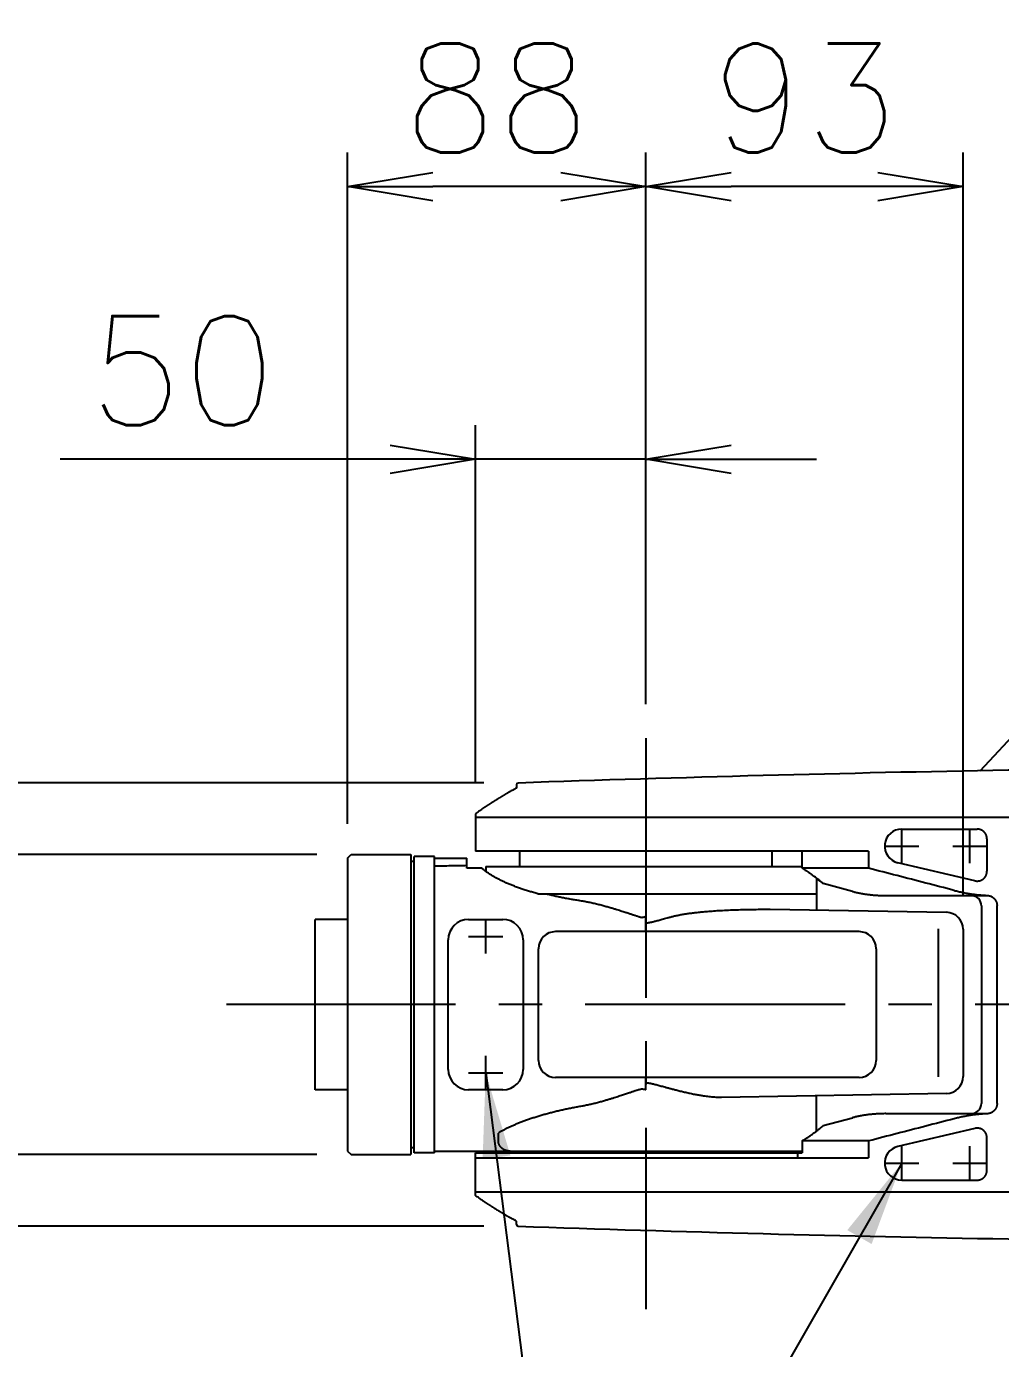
# Model space of a CAD drawing. Extents: x -7647 to -3756, y -5015 to -2358.
# Drawn here: x -5481.7 to -5196, y -2940.9 to -2553 of the extents above; entities that cross this region are included whole.
import ezdxf

# ---------------------------------------------------------------- set-up
doc = ezdxf.new("R2010")
doc.units = 0
doc.header["$LTSCALE"] = 4
doc.header["$MEASUREMENT"] = 0
doc.linetypes.add('CENTRE2', pattern=[28.575, 19.05, -3.175, 3.175, -3.175])
doc.layers.get('0').update_dxf_attribs({"linetype": 'CONTINUOUS'})
doc.layers.get('DEFPOINTS').update_dxf_attribs({"linetype": 'CONTINUOUS'})
for name, color, linetype in [('01', 7, 'CONTINUOUS'), ('01CENTER', 5, 'CENTRE2'), ('01HOSO', 6, 'CONTINUOUS'), ('02', 5, 'CONTINUOUS')]:
    doc.layers.add(name, color=color, linetype=linetype)
doc.styles.add('BIGFONT', font='ROMANS.SHX', dxfattribs={"bigfont": 'bigfont'})
doc.dimstyles.new('L-IN', dxfattribs={"dimscale": 10, "dimtxt": 3.2, "dimasz": 2.5, "dimexe": 1, "dimexo": 1, "dimgap": 1, "dimtad": 1, "dimdec": 0, "dimtxsty": 'BIGFONT', "dimblk": 'YA-IN', "dimblk1": 'OPEN', "dimblk2": 'OPEN', "dimsah": 1, "dimcen": 0, "dimclrd": 256, "dimclre": 256, "dimclrt": 256, "dimazin": 3, "dimtp": 0.1, "dimtm": 0.2, "dimtfac": 0.625, "dimtdec": 0, "dimtmove": 0, "dimatfit": 3, "dimtolj": 1})
doc.dimstyles.new('L-IN-C', dxfattribs={"dimscale": 10, "dimtxt": 3.2, "dimasz": 2.5, "dimexe": 1, "dimexo": 1, "dimgap": 1, "dimtad": 1, "dimdec": 4, "dimtxsty": 'BIGFONT', "dimblk": 'YA-IN', "dimblk1": 'OPEN', "dimblk2": 'OPEN', "dimsah": 1, "dimcen": 0, "dimclrd": 256, "dimclre": 256, "dimclrt": 256, "dimazin": 3, "dimtp": 0.1, "dimtm": 0.2, "dimtfac": 0.625, "dimtdec": 4, "dimtmove": 0, "dimatfit": 3, "dimtolj": 1})

# ---------------------------------------------------------------- blocks, each defined once
blk = doc.blocks.new('_OPEN')
at = {"color": 0, "linetype": 'BYBLOCK'}
for p, q in [((-1, 0.167), (0, 0)), ((0, 0), (-1, -0.167)), ((0, 0), (-1, 0))]:
    blk.add_line(p, q, dxfattribs=at)
blk = doc.blocks.new('*D25')
at = {"linetype": 'BYBLOCK'}
for p, q in [((-5347.52, -2774.98), (-5610.51, -2774.98)), ((-5600.51, -2880.02), (-5600.51, -2799.98)), ((-5347.52, -2905.02), (-5610.51, -2905.02))]:
    blk.add_line(p, q, dxfattribs=at)
at = {"layer": 'DEFPOINTS', "color": 0, "linetype": 'BYBLOCK'}
for p in [(-5600.51, -2774.98), (-5337.52, -2774.98), (-5337.52, -2905.02)]:
    blk.add_point(p, dxfattribs=at)
at = {"linetype": 'BYBLOCK', "xscale": 25, "yscale": 25, "zscale": 25}
for p, rotation in [((-5600.51, -2774.98), 90), ((-5600.51, -2905.02), 270)]:
    blk.add_blockref('_OPEN', p, dxfattribs=dict(at, rotation=rotation))
at = {"linetype": 'BYBLOCK', "insert": (-5626.51, -2840), "char_height": 32, "attachment_point": 5, "rotation": 90, "style": 'BIGFONT'}
blk.add_mtext('\\A1;130', dxfattribs=at)
blk = doc.blocks.new('YA-IN')
at = {"color": 0, "linetype": 'BYBLOCK'}
for p, q in [((0, 0), (-1, 0.167)), ((-1, -0.167), (0, 0)), ((0, 0), (-1, 0))]:
    blk.add_line(p, q, dxfattribs=at)
blk = doc.blocks.new('*D29')
at = {"linetype": 'BYBLOCK'}
for p, q in [((-5407.5, -2947), (-5407.5, -2750)), ((-5320, -2911.84), (-5320, -2750)), ((-5345, -2760), (-5382.5, -2760))]:
    blk.add_line(p, q, dxfattribs=at)
at = {"layer": 'DEFPOINTS', "color": 0, "linetype": 'BYBLOCK'}
for p in [(-5407.5, -2760), (-5320, -2921.84), (-5407.5, -2957)]:
    blk.add_point(p, dxfattribs=at)
at = {"linetype": 'BYBLOCK', "xscale": 25, "yscale": 25, "zscale": 25, "rotation": 180}
blk.add_blockref('_OPEN', (-5407.5, -2760), dxfattribs=at)
at = {"linetype": 'BYBLOCK', "xscale": 25, "yscale": 25, "zscale": 25}
blk.add_blockref('_OPEN', (-5320, -2760), dxfattribs=at)
at = {"linetype": 'BYBLOCK', "insert": (-5363.75, -2734), "char_height": 32, "attachment_point": 5, "style": 'BIGFONT'}
blk.add_mtext('\\A1;88', dxfattribs=at)
blk = doc.blocks.new('*D31')
at = {"linetype": 'BYBLOCK'}
for p, q in [((-5370, -2934.77), (-5370, -2830)), ((-5320, -2911.84), (-5320, -2830)), ((-5395, -2840), (-5491.81, -2840)), ((-5320, -2840), (-5370, -2840)), ((-5295, -2840), (-5270, -2840))]:
    blk.add_line(p, q, dxfattribs=at)
at = {"layer": 'DEFPOINTS', "color": 0, "linetype": 'BYBLOCK'}
for p in [(-5370, -2840), (-5320, -2921.84), (-5370, -2944.77)]:
    blk.add_point(p, dxfattribs=at)
at = {"linetype": 'BYBLOCK', "xscale": 25, "yscale": 25, "zscale": 25}
blk.add_blockref('_OPEN', (-5370, -2840), dxfattribs=at)
at = {"linetype": 'BYBLOCK', "xscale": 25, "yscale": 25, "zscale": 25, "rotation": 180}
blk.add_blockref('_OPEN', (-5320, -2840), dxfattribs=at)
at = {"linetype": 'BYBLOCK', "insert": (-5455.9, -2814), "char_height": 32, "attachment_point": 5, "style": 'BIGFONT'}
blk.add_mtext('\\A1;50', dxfattribs=at)
blk = doc.blocks.new('*D28')
at = {"linetype": 'BYBLOCK'}
for p, q in [((-5520.51, -2771), (-5520.51, -2645.24)), ((-5396.5, -2796), (-5530.51, -2796)), ((-5520.51, -2884), (-5520.51, -2796)), ((-5396.5, -2884), (-5530.51, -2884)), ((-5520.51, -2909), (-5520.51, -2934))]:
    blk.add_line(p, q, dxfattribs=at)
at = {"layer": 'DEFPOINTS', "color": 0, "linetype": 'BYBLOCK'}
for p in [(-5520.51, -2796), (-5386.5, -2796), (-5386.5, -2884)]:
    blk.add_point(p, dxfattribs=at)
at = {"linetype": 'BYBLOCK', "xscale": 25, "yscale": 25, "zscale": 25}
for p, rotation in [((-5520.51, -2796), 270), ((-5520.51, -2884), 90)]:
    blk.add_blockref('_OPEN', p, dxfattribs=dict(at, rotation=rotation))
at = {"linetype": 'BYBLOCK', "insert": (-5546.51, -2695.62), "char_height": 32, "attachment_point": 5, "rotation": 90, "style": 'BIGFONT'}
blk.add_mtext('\\A1;∅88', dxfattribs=at)
blk = doc.blocks.new('*D27')
at = {"linetype": 'BYBLOCK'}
for p, q in [((-5320, -2911.84), (-5320, -2750)), ((-5227, -2967.91), (-5227, -2750)), ((-5252, -2760), (-5295, -2760))]:
    blk.add_line(p, q, dxfattribs=at)
at = {"layer": 'DEFPOINTS', "color": 0, "linetype": 'BYBLOCK'}
for p in [(-5320, -2760), (-5320, -2921.84), (-5227, -2977.91)]:
    blk.add_point(p, dxfattribs=at)
at = {"linetype": 'BYBLOCK', "xscale": 25, "yscale": 25, "zscale": 25, "rotation": 180}
blk.add_blockref('_OPEN', (-5320, -2760), dxfattribs=at)
at = {"linetype": 'BYBLOCK', "xscale": 25, "yscale": 25, "zscale": 25}
blk.add_blockref('_OPEN', (-5227, -2760), dxfattribs=at)
at = {"linetype": 'BYBLOCK', "insert": (-5273.5, -2734), "char_height": 32, "attachment_point": 5, "style": 'BIGFONT'}
blk.add_mtext('\\A1;93', dxfattribs=at)

msp = doc.modelspace()

# ---------------------------------------------------------------- linework, layer by layer
at = {"layer": '01', "linetype": 'CONTINUOUS'}
for p, q in [((-5202, -2771.39244), (-5189.80521, -2758.30827)), ((-5338, -2775.48295), (-5338, -2776.5009)), ((-5350, -2784), (-5350, -2795)), ((-5387.5, -2797), (-5386.5, -2796)), ((-5386.5, -2796), (-5369, -2796)), ((-5369, -2796), (-5369, -2884)), ((-5362, -2796.5), (-5368, -2796.5)), ((-5368, -2883.5), (-5368, -2796.5)), ((-5362, -2883.5), (-5362, -2796.5)), ((-5234.71323, -2795), (-5350, -2795)), ((-5337, -2799.5), (-5337, -2795)), ((-5263, -2799.5), (-5263, -2795)), ((-5254.19985, -2800), (-5254.19985, -2795)), ((-5387.5, -2797), (-5387.5, -2883)), ((-5368, -2798), (-5369, -2798)), ((-5362, -2797), (-5352.5, -2797)), ((-5352.5, -2800), (-5352.5, -2797)), ((-5348, -2800), (-5352.5, -2800)), ((-5348, -2800.12593), (-5348, -2800)), ((-5347, -2799.5), (-5254.19985, -2799.5)), ((-5347, -2799.5), (-5347, -2800.91385)), ((-5250, -2802.90061), (-5250, -2807.5)), ((-5239.4386, -2806.79654), (-5248.0041, -2804.49778)), ((-5250.015, -2807.5), (-5250.015, -2812.24906)), ((-5229.69827, -2808), (-5200.38658, -2808)), ((-5263.63043, -2812.01151), (-5211.91274, -2812.91425)), ((-5201.61802, -2811), (-5201.61802, -2869)), ((-5397, -2865), (-5397, -2815)), ((-5387.5, -2815), (-5397, -2815)), ((-5300, -2818.5), (-5300, -2814.09203)), ((-5207, -2817.91349), (-5207, -2861.08651)), ((-5300, -2865.04262), (-5300, -2861.5)), ((-5387.5, -2865), (-5397, -2865)), ((-5211.91274, -2866.08575), (-5277.85831, -2867.23684)), ((-5250.0185, -2877.11402), (-5250.0185, -2866.75101)), ((-5248, -2875.50112), (-5239.4386, -2873.20346)), ((-5229.69827, -2872), (-5200.38658, -2872)), ((-5368, -2882), (-5369, -2882)), ((-5254.19985, -2880), (-5254.19985, -2883.5)), ((-5387.5, -2883), (-5386.5, -2884)), ((-5386.5, -2884), (-5369, -2884)), ((-5362, -2883.5), (-5368, -2883.5)), ((-5362, -2883), (-5254.19985, -2883)), ((-5350, -2883.5), (-5254.19985, -2883.5)), ((-5350, -2896), (-5350, -2883.5)), ((-5350, -2885), (-5234.71323, -2885)), ((-5346.5, -2883), (-5346.5, -2883.5)), ((-5255.44967, -2885), (-5255.44967, -2883.5)), ((-5338, -2904.51705), (-5338, -2903.4991))]:
    msp.add_line(p, q, dxfattribs=at)
for centre, radius, start, end in [((-5050, -11066.9), 8296.9, 90, 91.985901752), ((-5337.5, -2775.48295), 0.5, 91.9859019, 180), ((-5204.61802, -2811), 3, 0, 90), ((-5212, -2817.91349), 5, 0, 89), ((-5212, -2861.08651), 5, 271, 0), ((-5204.61802, -2869), 3, 270, 0), ((-5337.5, -2904.51705), 0.5, 180, 268.0140981), ((-5050, 5386.9), 8296.9, 268.014098249, 270)]:
    msp.add_arc(centre, radius, start, end, dxfattribs=at)
for points, knots in [([(-5338, -2776.5009), (-5338.33489, -2776.67978), (-5339.00466, -2777.03753), (-5339.66822, -2777.40667), (-5340, -2777.59124)], [0, 0, 0, 0, 1.138967822, 2.27793732, 2.27793732, 2.27793732, 2.27793732]), ([(-5340, -2777.59124), (-5340.00155, -2777.59216), (-5340.00776, -2777.59582), (-5340.02172, -2777.60407), (-5340.04497, -2777.6178), (-5340.07748, -2777.63701), (-5340.1192, -2777.66167), (-5340.1701, -2777.69178), (-5340.2301, -2777.72731), (-5340.29915, -2777.76824), (-5340.37719, -2777.81454), (-5340.46414, -2777.86619), (-5340.55995, -2777.92318), (-5340.66454, -2777.98548), (-5340.77785, -2778.05308), (-5340.89979, -2778.12595), (-5341.03033, -2778.2041), (-5341.16936, -2778.2875), (-5341.31682, -2778.37612), (-5341.47261, -2778.46996), (-5341.6366, -2778.56896), (-5341.8087, -2778.67309), (-5341.98869, -2778.78227), (-5342.17641, -2778.89643), (-5342.37157, -2779.01542), (-5342.57385, -2779.13908), (-5342.78287, -2779.26723), (-5342.99814, -2779.39958), (-5343.2191, -2779.53583), (-5343.44498, -2779.67553), (-5343.67484, -2779.81812), (-5343.90743, -2779.96284), (-5344.14141, -2780.10888), (-5344.37529, -2780.2553), (-5344.60778, -2780.40129), (-5344.83766, -2780.54607), (-5345.06391, -2780.68899), (-5345.28554, -2780.82939), (-5345.50164, -2780.96667), (-5345.71132, -2781.10022), (-5345.91383, -2781.22955), (-5346.10846, -2781.35415), (-5346.29465, -2781.47364), (-5346.4719, -2781.58765), (-5346.63981, -2781.69588), (-5346.79811, -2781.79812), (-5346.94654, -2781.89417), (-5347.08499, -2781.98393), (-5347.21337, -2782.06729), (-5347.3317, -2782.14424), (-5347.43997, -2782.21475), (-5347.51725, -2782.26513), (-5347.55844, -2782.29201), (-5347.56688, -2782.29752)], [0, 0, 0, 0, 0.005408674, 0.021634955, 0.048636723, 0.086418352, 0.134901899, 0.194046963, 0.263822873, 0.34408637, 0.434870278, 0.536023566, 0.647513215, 0.769306602, 0.901224014, 1.043346767, 1.195476872, 1.357638659, 1.529735878, 1.711595672, 1.903252396, 2.104401085, 2.315043631, 2.534807229, 2.763516901, 3.000756754, 3.246077791, 3.499022884, 3.758862998, 4.024858361, 4.295782016, 4.57036147, 4.84667711, 5.1232157, 5.398159648, 5.670276357, 5.938215151, 6.201008041, 6.45732393, 6.706287891, 6.946795901, 7.178174283, 7.399579127, 7.610502723, 7.810410014, 7.998919211, 8.175816718, 8.340806837, 8.493937192, 8.63502287, 8.764236891, 8.881545508, 8.911790124, 8.911790124, 8.911790124, 8.911790124]), ([(-5348, -2782.58094), (-5348.33551, -2782.81439), (-5349.00653, -2783.28127), (-5349.66884, -2783.76042), (-5350, -2784)], [0, 0, 0, 0, 1.226168734, 2.452336138, 2.452336138, 2.452336138, 2.452336138]), ([(-5347.56688, -2782.29752), (-5347.5879, -2782.31124), (-5347.63513, -2782.34208), (-5347.70534, -2782.38796), (-5347.77436, -2782.4331), (-5347.83386, -2782.47205), (-5347.88398, -2782.50487), (-5347.92481, -2782.53163), (-5347.95646, -2782.55238), (-5347.979, -2782.56717), (-5347.99251, -2782.57602), (-5347.9985, -2782.57996), (-5348, -2782.58094)], [0, 0, 0, 0, 0.0752942349, 0.1692297853, 0.2516203305, 0.3227140644, 0.3825652757, 0.4313419625, 0.4691648743, 0.4960948123, 0.5122371252, 0.5176105988, 0.5176105988, 0.5176105988, 0.5176105988]), ([(-5362, -2799.3042), (-5360.38663, -2799.27539), (-5357.21995, -2799.21883), (-5354.0533, -2799.15997), (-5352.5, -2799.13109)], [0, 0, 0, 0, 4.840869903, 9.501577052, 9.501577052, 9.501577052, 9.501577052]), ([(-5254.19985, -2800), (-5254.00571, -2800.11606), (-5253.62499, -2800.34367), (-5253.07159, -2800.68864), (-5252.54583, -2801.02759), (-5252.04824, -2801.36093), (-5251.57915, -2801.68861), (-5251.13791, -2802.00944), (-5250.85733, -2802.22653), (-5250.72055, -2802.33236)], [0, 0, 0, 0, 0.678548369, 1.330669424, 1.956234008, 2.555137256, 3.127322537, 3.672781748, 4.19156008, 4.19156008, 4.19156008, 4.19156008]), ([(-5250.72055, -2802.33236), (-5250.58769, -2802.43687), (-5250.33302, -2802.63722), (-5249.96807, -2802.92572), (-5249.63605, -2803.18902), (-5249.33635, -2803.42743), (-5249.06835, -2803.64121), (-5248.83159, -2803.83053), (-5248.62535, -2803.9958), (-5248.44987, -2804.13667), (-5248.30284, -2804.25488), (-5248.18925, -2804.34631), (-5248.09537, -2804.42197), (-5248.0513, -2804.45749), (-5247.98773, -2804.50877), (-5248.0513, -2804.45749), (-5248.09537, -2804.42197), (-5248.18925, -2804.34631), (-5248.30284, -2804.25488), (-5248.44987, -2804.13667), (-5248.62535, -2803.9958), (-5248.83159, -2803.83053), (-5249.06835, -2803.64121), (-5249.33635, -2803.42743), (-5249.63605, -2803.18902), (-5249.96807, -2802.92572), (-5250.33302, -2802.63722), (-5250.58769, -2802.43687), (-5250.72055, -2802.33236)], [0, 0, 0, 0, 0.507121605, 0.972090148, 1.395627608, 1.778387589, 2.120993904, 2.424023941, 2.687988761, 2.91337101, 3.10054926, 3.249891535, 3.361644219, 3.436039307, 3.47319714, 3.510354974, 3.584750061, 3.696502745, 3.84584502, 4.033023271, 4.25840552, 4.52237034, 4.825400377, 5.168006692, 5.550766672, 5.974304133, 6.439272676, 6.94639428, 6.94639428, 6.94639428, 6.94639428]), ([(-5250.72055, -2802.33236), (-5250.58769, -2802.43687), (-5250.33302, -2802.63722), (-5249.96807, -2802.92572), (-5249.63605, -2803.18902), (-5249.33635, -2803.42743), (-5249.06835, -2803.64121), (-5248.83159, -2803.83053), (-5248.62535, -2803.9958), (-5248.44987, -2804.13667), (-5248.30284, -2804.25488), (-5248.18925, -2804.34631), (-5248.09537, -2804.42197), (-5248.0513, -2804.45749), (-5247.98773, -2804.50877), (-5248.0513, -2804.45749), (-5248.09537, -2804.42197), (-5248.18925, -2804.34631), (-5248.30284, -2804.25488), (-5248.44987, -2804.13667), (-5248.62535, -2803.9958), (-5248.83159, -2803.83053), (-5249.06835, -2803.64121), (-5249.33635, -2803.42743), (-5249.63605, -2803.18902), (-5249.96807, -2802.92572), (-5250.33302, -2802.63722), (-5250.58769, -2802.43687), (-5250.72055, -2802.33236)], [0, 0, 0, 0, 0.507121605, 0.972090148, 1.395627608, 1.778387589, 2.120993904, 2.424023941, 2.687988761, 2.91337101, 3.10054926, 3.249891535, 3.361644219, 3.436039307, 3.47319714, 3.510354974, 3.584750061, 3.696502745, 3.84584502, 4.033023271, 4.25840552, 4.52237034, 4.825400377, 5.168006692, 5.550766672, 5.974304133, 6.439272676, 6.94639428, 6.94639428, 6.94639428, 6.94639428]), ([(-5239.4386, -2806.79654), (-5239.13347, -2806.87549), (-5238.50894, -2807.03707), (-5237.54345, -2807.24759), (-5236.53335, -2807.43881), (-5235.48166, -2807.60521), (-5234.39129, -2807.74535), (-5233.26453, -2807.85727), (-5232.10316, -2807.93854), (-5230.91055, -2807.99038), (-5230.10511, -2807.99677), (-5229.69822, -2808)], [0, 0, 0, 0, 0.94546696, 1.935149561, 2.96381638, 4.029249022, 5.128966236, 6.261386539, 7.425664484, 8.621232095, 9.841876506, 9.841876506, 9.841876506, 9.841876506]), ([(-5200.38658, -2808), (-5200.33826, -2807.99933), (-5200.24056, -2807.99797), (-5200.09253, -2807.98756), (-5199.99339, -2807.97465), (-5199.94322, -2807.96812)], [0, 0, 0, 0, 0.1449425409, 0.2931031414, 0.4448438319, 0.4448438319, 0.4448438319, 0.4448438319]), ([(-5265.994, -2812.04019), (-5265.8893, -2812.03955), (-5265.6808, -2812.03828), (-5265.36974, -2812.03361), (-5265.06244, -2812.02771), (-5264.7603, -2812.0212), (-5264.46483, -2812.01509), (-5264.17771, -2812.01061), (-5263.90046, -2812.00839), (-5263.71916, -2812.01049), (-5263.63043, -2812.01151)], [0, 0, 0, 0, 0.314102146, 0.625488772, 0.933301501, 1.236153694, 1.532116579, 1.819900015, 2.097636456, 2.363831131, 2.363831131, 2.363831131, 2.363831131]), ([(-5229.69819, -2872), (-5230.10509, -2872.00323), (-5230.91054, -2872.00962), (-5232.10316, -2872.06146), (-5233.26453, -2872.14273), (-5234.39129, -2872.25465), (-5235.48166, -2872.39479), (-5236.53335, -2872.56119), (-5237.54345, -2872.75241), (-5238.50894, -2872.96293), (-5239.13347, -2873.12451), (-5239.4386, -2873.20346)], [0, 0, 0, 0, 1.220674852, 2.416242519, 3.580520565, 4.712941006, 5.812658384, 6.878091169, 7.906758023, 8.896440479, 9.841907117, 9.841907117, 9.841907117, 9.841907117]), ([(-5199.94322, -2872.03188), (-5199.99339, -2872.02535), (-5200.09253, -2872.01244), (-5200.24056, -2872.00203), (-5200.33826, -2872.00067), (-5200.38658, -2872)], [0, 0, 0, 0, 0.1517402179, 0.2999007924, 0.444843842, 0.444843842, 0.444843842, 0.444843842]), ([(-5254.19985, -2880), (-5254.00571, -2879.88394), (-5253.62499, -2879.65633), (-5253.07159, -2879.31136), (-5252.54583, -2878.97241), (-5252.04824, -2878.63907), (-5251.57915, -2878.31139), (-5251.13791, -2877.99056), (-5250.85733, -2877.77347), (-5250.72055, -2877.66764)], [0, 0, 0, 0, 0.678548369, 1.330669424, 1.956234008, 2.555137256, 3.127322537, 3.672781748, 4.19156008, 4.19156008, 4.19156008, 4.19156008]), ([(-5250.72055, -2877.66764), (-5250.58769, -2877.56313), (-5250.33302, -2877.36278), (-5249.96807, -2877.07428), (-5249.63605, -2876.81098), (-5249.33635, -2876.57257), (-5249.06836, -2876.3588), (-5248.83156, -2876.16944), (-5248.62544, -2876.00428), (-5248.44959, -2875.86311), (-5248.30362, -2875.74575), (-5248.18722, -2875.65205), (-5248.10014, -2875.58188), (-5248.0422, -2875.53516), (-5248.01325, -2875.51182), (-5248.00361, -2875.50404)], [0, 0, 0, 0, 0.507121605, 0.972090148, 1.395627608, 1.778387589, 2.120993904, 2.424023941, 2.687988761, 2.91337101, 3.100549261, 3.249891535, 3.361644219, 3.436039307, 3.47319714, 3.47319714, 3.47319714, 3.47319714]), ([(-5348, -2897.41906), (-5348.33551, -2897.18561), (-5349.00653, -2896.71873), (-5349.66884, -2896.23958), (-5350, -2896)], [0, 0, 0, 0, 1.226168734, 2.452336138, 2.452336138, 2.452336138, 2.452336138]), ([(-5347.9989, -2897.41978), (-5347.99777, -2897.42052), (-5347.99214, -2897.42422), (-5347.979, -2897.43283), (-5347.95645, -2897.44762), (-5347.9248, -2897.46837), (-5347.88397, -2897.49513), (-5347.83386, -2897.52796), (-5347.77436, -2897.5669), (-5347.70533, -2897.61205), (-5347.63513, -2897.65793), (-5347.58789, -2897.68876), (-5347.56688, -2897.70248)], [0, 0, 0, 0, 0.0040604307, 0.0202037559, 0.0471350169, 0.0849596566, 0.1337401546, 0.1935909209, 0.2646867627, 0.3470792615, 0.4410151718, 0.5162975143, 0.5162975143, 0.5162975143, 0.5162975143]), ([(-5347.56688, -2897.70248), (-5347.55843, -2897.70799), (-5347.51724, -2897.73487), (-5347.43995, -2897.78526), (-5347.33168, -2897.85577), (-5347.21336, -2897.93272), (-5347.08498, -2898.01608), (-5346.94652, -2898.10584), (-5346.79808, -2898.20189), (-5346.63979, -2898.30413), (-5346.47187, -2898.41237), (-5346.29462, -2898.52638), (-5346.10843, -2898.64587), (-5345.9138, -2898.77047), (-5345.71129, -2898.8998), (-5345.50161, -2899.03335), (-5345.2855, -2899.17063), (-5345.06388, -2899.31103), (-5344.83762, -2899.45395), (-5344.60775, -2899.59873), (-5344.37525, -2899.74472), (-5344.14137, -2899.89115), (-5343.90739, -2900.03718), (-5343.67481, -2900.1819), (-5343.44496, -2900.32448), (-5343.21908, -2900.46418), (-5342.99812, -2900.60043), (-5342.78285, -2900.73278), (-5342.57384, -2900.86092), (-5342.37155, -2900.98459), (-5342.1764, -2901.10358), (-5341.98868, -2901.21774), (-5341.80868, -2901.32691), (-5341.63659, -2901.43105), (-5341.4726, -2901.53005), (-5341.3168, -2901.62388), (-5341.16935, -2901.71251), (-5341.03031, -2901.79591), (-5340.89978, -2901.87406), (-5340.77784, -2901.94693), (-5340.66453, -2902.01453), (-5340.55995, -2902.07683), (-5340.46414, -2902.13381), (-5340.37718, -2902.18547), (-5340.29915, -2902.23176), (-5340.23009, -2902.27269), (-5340.17009, -2902.30822), (-5340.1192, -2902.33833), (-5340.07747, -2902.363), (-5340.04497, -2902.3822), (-5340.02172, -2902.39593), (-5340.00776, -2902.40418), (-5340.00155, -2902.40784), (-5340, -2902.40876)], [0, 0, 0, 0, 0.03026157, 0.147568139, 0.276785641, 0.417872307, 0.571004236, 0.735997827, 0.912894888, 1.101410122, 1.301314918, 1.512243969, 1.733647234, 1.965029679, 2.205537161, 2.454503789, 2.710820417, 2.973615813, 3.241554518, 3.513669107, 3.788616711, 4.065160981, 4.341472803, 4.616037945, 4.88695133, 5.15294036, 5.412784761, 5.665727685, 5.911052957, 6.148287354, 6.377000416, 6.596760294, 6.807404128, 7.008551812, 7.200207359, 7.382069073, 7.554162524, 7.716327581, 7.868453928, 8.01057709, 8.142494117, 8.264285168, 8.375777873, 8.476927022, 8.567711287, 8.647973887, 8.717748086, 8.776894513, 8.825374676, 8.863155058, 8.890155981, 8.90638148, 8.911790004, 8.911790004, 8.911790004, 8.911790004]), ([(-5338, -2903.4991), (-5338.33489, -2903.32022), (-5339.00466, -2902.96247), (-5339.66822, -2902.59333), (-5340, -2902.40876)], [0, 0, 0, 0, 1.138967822, 2.27793732, 2.27793732, 2.27793732, 2.27793732])]:
    msp.add_open_spline(points, degree=3, knots=knots, dxfattribs=at)
msp.add_open_spline([(-5348, -2897.41906), (-5347.99963, -2897.4193), (-5347.99927, -2897.41954), (-5347.9989, -2897.41978)], degree=3, dxfattribs=at)
at = {"layer": '01CENTER'}
for p, q in [((-5300, -2761.84459), (-5300, -2929.39004)), ((-5225, -2798.5), (-5225, -2788.5)), ((-5205, -2798.5), (-5205, -2788.5)), ((-5230, -2793.5), (-5220, -2793.5)), ((-5210, -2793.5), (-5200, -2793.5)), ((-5347, -2825), (-5347, -2815)), ((-5352, -2820), (-5342, -2820)), ((-3984.28974, -2840), (-5423.00498, -2840)), ((-5347, -2865), (-5347, -2855)), ((-5352, -2860), (-5342, -2860)), ((-5225, -2891.5), (-5225, -2881.5)), ((-5205, -2891.5), (-5205, -2881.5)), ((-5230, -2886.5), (-5220, -2886.5)), ((-5210, -2886.5), (-5200, -2886.5))]:
    msp.add_line(p, q, dxfattribs=at)
at = {"layer": '01HOSO', "linetype": 'CONTINUOUS'}
for p, q in [((-5350, -2785), (-4893, -2785)), ((-5225, -2788.5), (-5202.91043, -2788.5)), ((-5200, -2791.41043), (-5200, -2800.82787)), ((-5234.71323, -2795), (-5234.71323, -2800)), ((-5234.71323, -2800), (-5254.19985, -2800)), ((-5203.57509, -2803.66139), (-5226.14186, -2798.36787)), ((-5331.66533, -2807.5), (-5250, -2807.5)), ((-5197.04829, -2869.04192), (-5197.04829, -2810.95808)), ((-5352, -2815), (-5342, -2815)), ((-5237.5, -2818.6), (-5326.5, -2818.6)), ((-5214.22075, -2861.20578), (-5214.22075, -2817.79422)), ((-5358, -2859), (-5358, -2821)), ((-5336, -2821), (-5336, -2859)), ((-5331.5, -2856.4), (-5331.5, -2823.6)), ((-5232.5, -2823.6), (-5232.5, -2856.4)), ((-5237.5, -2861.4), (-5326.5, -2861.4)), ((-5342, -2865), (-5352, -2865)), ((-5343.27991, -2880), (-5343.27991, -2877.688)), ((-5203.57509, -2876.33861), (-5226.14186, -2881.63213)), ((-5234.71323, -2880), (-5254.19985, -2880)), ((-5234.71323, -2880), (-5234.71323, -2885)), ((-5200, -2888.58957), (-5200, -2879.17213)), ((-5225, -2891.5), (-5202.91043, -2891.5)), ((-4893, -2895), (-5350, -2895))]:
    msp.add_line(p, q, dxfattribs=at)
for centre, radius, start, end in [((-5225, -2793.5), 5, 90, 256.7987279), ((-5352, -2821), 6, 90, 180), ((-5342, -2821), 6, 0, 90), ((-5326.5, -2823.6), 5, 90, 180), ((-5237.5, -2823.6), 5, 0, 90), ((-5326.5, -2856.4), 5, 180, 270), ((-5237.5, -2856.4), 5, 270, 0), ((-5352, -2859), 6, 180, 270), ((-5342, -2859), 6, 270, 0), ((-5225, -2886.5), 5, 103.2012721, 270)]:
    msp.add_arc(centre, radius, start, end, dxfattribs=at)
for points, knots in [([(-5200, -2791.41043), (-5200.00097, -2791.35172), (-5200.0029, -2791.23473), (-5200.0185, -2791.06048), (-5200.04323, -2790.88863), (-5200.07779, -2790.71968), (-5200.12174, -2790.55412), (-5200.17491, -2790.39239), (-5200.23704, -2790.2349), (-5200.30788, -2790.08209), (-5200.38718, -2789.93431), (-5200.47464, -2789.79195), (-5200.57003, -2789.65533), (-5200.67302, -2789.52483), (-5200.78336, -2789.40072), (-5200.90072, -2789.28336), (-5201.02483, -2789.17302), (-5201.15533, -2789.07003), (-5201.29195, -2788.97464), (-5201.43431, -2788.88718), (-5201.58209, -2788.80788), (-5201.7349, -2788.73704), (-5201.89239, -2788.67491), (-5202.05412, -2788.62174), (-5202.21968, -2788.57779), (-5202.38863, -2788.54323), (-5202.56048, -2788.5185), (-5202.73473, -2788.5029), (-5202.85172, -2788.50097), (-5202.91043, -2788.5)], [0, 0, 0, 0, 0.176112082, 0.350900706, 0.524423792, 0.696745973, 0.867914708, 1.038045148, 1.20718829, 1.375515936, 1.543057846, 1.710044235, 1.87647801, 2.042639045, 2.208506492, 2.374388986, 2.540256432, 2.706417467, 2.872851242, 3.039837631, 3.207379541, 3.375707187, 3.544850329, 3.714980769, 3.886149504, 4.058471686, 4.231994771, 4.406783395, 4.582895477, 4.582895477, 4.582895477, 4.582895477]), ([(-5331.66533, -2807.5), (-5332.08941, -2807.38287), (-5332.92915, -2807.15093), (-5334.16852, -2806.78216), (-5335.37528, -2806.40279), (-5336.54689, -2806.01177), (-5337.68171, -2805.6101), (-5338.778, -2805.19826), (-5339.83432, -2804.77687), (-5340.84932, -2804.34649), (-5341.8218, -2803.90768), (-5342.75094, -2803.46091), (-5343.63591, -2803.00663), (-5344.47614, -2802.54523), (-5345.27123, -2802.0769), (-5346.02124, -2801.60194), (-5346.72525, -2801.11965), (-5347.385, -2800.63306), (-5347.79786, -2800.29261), (-5348, -2800.12593)], [0, 0, 0, 0, 1.319864543, 2.613502784, 3.878955686, 5.114655094, 6.318722553, 7.490184171, 8.6277206, 9.730282597, 10.797326533, 11.828118526, 12.822879837, 13.781239595, 14.703447893, 15.59075435, 16.443916555, 17.263164324, 18.049036295, 18.049036295, 18.049036295, 18.049036295]), ([(-5209.60641, -2806.50079), (-5212.39656, -2805.77681), (-5217.97598, -2804.32907), (-5226.34492, -2802.16214), (-5231.92409, -2800.72064), (-5234.71323, -2800)], [0, 0, 0, 0, 8.647633206, 17.292579281, 25.934778563, 25.934778563, 25.934778563, 25.934778563]), ([(-5203.57509, -2803.66139), (-5203.5164, -2803.67415), (-5203.39959, -2803.69954), (-5203.22283, -2803.72479), (-5203.04675, -2803.74044), (-5202.87166, -2803.74573), (-5202.69819, -2803.74102), (-5202.52679, -2803.72641), (-5202.35797, -2803.70211), (-5202.19212, -2803.6683), (-5202.0297, -2803.6252), (-5201.87107, -2803.57302), (-5201.71665, -2803.512), (-5201.56674, -2803.44234), (-5201.42173, -2803.3643), (-5201.2819, -2803.27809), (-5201.14762, -2803.18397), (-5201.01916, -2803.08216), (-5200.89687, -2802.97292), (-5200.781, -2802.85648), (-5200.67191, -2802.73313), (-5200.56986, -2802.60308), (-5200.47518, -2802.46668), (-5200.38815, -2802.32416), (-5200.30911, -2802.17588), (-5200.23831, -2802.02213), (-5200.1761, -2801.86331), (-5200.12273, -2801.69978), (-5200.07853, -2801.53197), (-5200.04369, -2801.36031), (-5200.01872, -2801.1853), (-5200.00293, -2801.00744), (-5200.00098, -2800.88792), (-5200, -2800.82787)], [0, 0, 0, 0, 0.180131782, 0.358513196, 0.535230882, 0.710240158, 0.883688666, 1.055544414, 1.22602115, 1.395102332, 1.563041695, 1.729842141, 1.895787081, 2.060893453, 2.225466149, 2.38953005, 2.553404091, 2.71711618, 2.880990221, 3.045054121, 3.209626818, 3.37473319, 3.54067813, 3.707478576, 3.875417939, 4.044499121, 4.214975857, 4.386831605, 4.560280113, 4.735289389, 4.912007075, 5.090388488, 5.270520271, 5.270520271, 5.270520271, 5.270520271]), ([(-5329.14872, -2807.5), (-5328.74889, -2807.59886), (-5327.94362, -2807.79796), (-5326.72279, -2808.07848), (-5325.48292, -2808.34832), (-5324.22498, -2808.60574), (-5322.95032, -2808.85105), (-5321.66014, -2809.0836), (-5320.35615, -2809.30449), (-5319.4812, -2809.44013), (-5319.04211, -2809.5082)], [0, 0, 0, 0, 1.235582275, 2.488509793, 3.757791291, 5.042192923, 6.340425198, 7.651865682, 8.975010768, 10.308024, 10.308024, 10.308024, 10.308024]), ([(-5209.60641, -2806.50079), (-5209.18272, -2806.60742), (-5208.3434, -2806.81866), (-5207.08665, -2807.09098), (-5205.84812, -2807.32765), (-5204.6281, -2807.52665), (-5203.42767, -2807.68994), (-5202.2476, -2807.81748), (-5201.08862, -2807.91337), (-5200.32233, -2807.95), (-5199.94312, -2807.96812)], [0, 0, 0, 0, 1.310631143, 2.596321895, 3.857082591, 5.093112496, 6.304286363, 7.491077044, 8.653597302, 9.792437968, 9.792437968, 9.792437968, 9.792437968]), ([(-5199.94312, -2807.96812), (-5199.88359, -2807.9715), (-5199.76456, -2807.97825), (-5199.58721, -2808.00163), (-5199.4116, -2808.03461), (-5199.23839, -2808.07801), (-5199.06818, -2808.1314), (-5198.90156, -2808.19465), (-5198.73912, -2808.2675), (-5198.58141, -2808.34968), (-5198.42899, -2808.44088), (-5198.28237, -2808.54078), (-5198.14204, -2808.64899), (-5198.00847, -2808.76515), (-5197.88213, -2808.88882), (-5197.7634, -2809.01958), (-5197.6527, -2809.15696), (-5197.55038, -2809.30049), (-5197.45678, -2809.44967), (-5197.3722, -2809.60399), (-5197.29691, -2809.76292), (-5197.23115, -2809.92592), (-5197.17514, -2810.09245), (-5197.12907, -2810.26195), (-5197.09303, -2810.43384), (-5197.06738, -2810.60755), (-5197.05128, -2810.7825), (-5197.04929, -2810.89955), (-5197.04829, -2810.95808)], [0, 0, 0, 0, 0.17883976, 0.35756923, 0.536178843, 0.714632824, 0.892936966, 1.07104652, 1.24898581, 1.426704488, 1.604241213, 1.78154492, 1.958664583, 2.135553004, 2.31226496, 2.488760819, 2.665097317, 2.841244593, 3.017258558, 3.19311962, 3.368881301, 3.54453327, 3.720125928, 3.895656581, 4.071171641, 4.246674847, 4.422206092, 4.597777847, 4.597777847, 4.597777847, 4.597777847]), ([(-5319.04211, -2809.5082), (-5318.66847, -2809.5682), (-5317.89891, -2809.69177), (-5316.7109, -2809.92388), (-5315.45559, -2810.19688), (-5314.15961, -2810.50805), (-5312.87651, -2810.84022), (-5311.65899, -2811.17434), (-5310.53561, -2811.4964), (-5309.51562, -2811.79863), (-5308.60208, -2812.07614), (-5307.79228, -2812.3268), (-5307.07534, -2812.55187), (-5306.43587, -2812.75479), (-5305.86191, -2812.93846), (-5305.34639, -2813.10451), (-5304.884, -2813.25418), (-5304.46971, -2813.38879), (-5304.0988, -2813.50965), (-5303.76674, -2813.61806), (-5303.46899, -2813.7154), (-5303.20102, -2813.80306), (-5302.95846, -2813.88241), (-5302.73782, -2813.95455), (-5302.53669, -2814.02022), (-5302.35362, -2814.07986), (-5302.18735, -2814.13384), (-5302.03658, -2814.18252), (-5301.89974, -2814.22633), (-5301.77498, -2814.26578), (-5301.66024, -2814.30132), (-5301.55315, -2814.33335), (-5301.45056, -2814.36207), (-5301.34836, -2814.38679), (-5301.24166, -2814.4035), (-5301.12722, -2814.40044), (-5301.00598, -2814.37797), (-5300.87423, -2814.3455), (-5300.72881, -2814.30571), (-5300.56807, -2814.25976), (-5300.39193, -2814.2083), (-5300.20085, -2814.15183), (-5300.06856, -2814.11244), (-5300, -2814.09203)], [0, 0, 0, 0, 1.135186211, 2.33812181, 3.630811538, 4.988954283, 6.336257208, 7.606840545, 8.776446372, 9.842110283, 10.79826131, 11.64072502, 12.385230766, 13.05255772, 13.653414164, 14.193117164, 14.677368958, 15.111425306, 15.499959336, 15.847686059, 16.159352677, 16.439711361, 16.693513884, 16.924988297, 17.136134217, 17.328231877, 17.502606614, 17.660586064, 17.803532829, 17.933650608, 18.053134743, 18.163884767, 18.268962737, 18.372690033, 18.479284288, 18.591926948, 18.714118424, 18.848539748, 18.999000549, 19.166364309, 19.350067543, 19.549521375, 19.764131008, 19.764131008, 19.764131008, 19.764131008]), ([(-5291.89766, -2814.05199), (-5291.56137, -2813.97493), (-5290.85481, -2813.81301), (-5289.74304, -2813.6015), (-5288.54638, -2813.40015), (-5287.28428, -2813.21518), (-5285.96664, -2813.04549), (-5284.5812, -2812.88887), (-5283.09069, -2812.74148), (-5281.43902, -2812.60019), (-5279.56887, -2812.46453), (-5277.4626, -2812.33891), (-5275.18524, -2812.23179), (-5272.84767, -2812.14893), (-5270.53298, -2812.09109), (-5268.2551, -2812.05375), (-5266.74617, -2812.0447), (-5265.994, -2812.04019)], [0, 0, 0, 0, 1.034938633, 2.174468892, 3.394470243, 4.675208067, 6.000928779, 7.379882601, 8.857846469, 10.4941498, 12.352839481, 14.482887927, 16.824020339, 19.192282109, 21.499867927, 23.770177532, 26.02671469, 26.02671469, 26.02671469, 26.02671469]), ([(-5300, -2815.99037), (-5299.91528, -2815.99028), (-5299.73422, -2815.99006), (-5299.44578, -2815.96639), (-5299.12418, -2815.92279), (-5298.76936, -2815.85787), (-5298.38055, -2815.77412), (-5297.95628, -2815.67324), (-5297.49466, -2815.55671), (-5296.99328, -2815.42537), (-5296.44933, -2815.27962), (-5295.85879, -2815.11934), (-5295.21441, -2814.94344), (-5294.50527, -2814.74983), (-5293.71808, -2814.53608), (-5292.84053, -2814.29993), (-5292.22314, -2814.13758), (-5291.89766, -2814.05199)], [0, 0, 0, 0, 0.254071939, 0.543020223, 0.867331657, 1.227441988, 1.624811542, 2.060436167, 2.535657493, 3.053093115, 3.61531797, 4.225065829, 4.888783278, 5.619202341, 6.43035584, 7.33585541, 8.34549102, 8.34549102, 8.34549102, 8.34549102]), ([(-5300, -2865.04262), (-5300.08703, -2865.02095), (-5300.2522, -2864.97982), (-5300.48796, -2864.9266), (-5300.69948, -2864.88528), (-5300.88997, -2864.85706), (-5301.06445, -2864.8426), (-5301.22876, -2864.84212), (-5301.38904, -2864.85489), (-5301.55186, -2864.87968), (-5301.72406, -2864.91566), (-5301.91212, -2864.96272), (-5302.12033, -2865.02087), (-5302.35007, -2865.08955), (-5302.60071, -2865.16776), (-5302.87239, -2865.25489), (-5303.16706, -2865.35108), (-5303.48791, -2865.45705), (-5303.83884, -2865.57383), (-5304.22573, -2865.70315), (-5304.65715, -2865.84767), (-5305.14146, -2866.0099), (-5305.68053, -2866.1901), (-5306.26791, -2866.38564), (-5306.89339, -2866.59256), (-5307.5498, -2866.8079), (-5308.24016, -2867.03199), (-5308.9783, -2867.26846), (-5309.78407, -2867.52235), (-5310.67568, -2867.79737), (-5311.66733, -2868.09487), (-5312.76562, -2868.41249), (-5313.958, -2868.74075), (-5315.20696, -2869.06314), (-5316.46031, -2869.35973), (-5317.66487, -2869.6186), (-5318.44906, -2869.76021), (-5318.82407, -2869.82793)], [0, 0, 0, 0, 0.269046091, 0.510642669, 0.724996378, 0.915452315, 1.088086855, 1.249744547, 1.407835057, 1.569951523, 1.743495777, 1.935407081, 2.151453082, 2.391972501, 2.65474478, 2.939098743, 3.247893672, 3.584672026, 3.952802764, 4.35744099, 4.808459955, 5.317732345, 5.889715703, 6.513635655, 7.174971582, 7.866163954, 8.586094883, 9.352445481, 10.191442514, 11.120553095, 12.151586424, 13.297354765, 14.550380087, 15.861682371, 17.166774816, 18.414111889, 19.55726029, 19.55726029, 19.55726029, 19.55726029]), ([(-5277.85831, -2867.23684), (-5278.11971, -2867.23871), (-5278.64911, -2867.2425), (-5279.44741, -2867.2153), (-5280.24822, -2867.16735), (-5281.04437, -2867.09915), (-5281.8529, -2867.01206), (-5282.71647, -2866.90117), (-5283.69244, -2866.75595), (-5284.80748, -2866.5667), (-5286.04414, -2866.33108), (-5287.34408, -2866.05837), (-5288.6471, -2865.76332), (-5289.90763, -2865.46064), (-5291.09325, -2865.16311), (-5292.18007, -2864.8815), (-5293.15682, -2864.62276), (-5294.02689, -2864.38903), (-5294.80469, -2864.17855), (-5295.50714, -2863.98822), (-5296.14967, -2863.81499), (-5296.74299, -2863.65703), (-5297.29216, -2863.51417), (-5297.79847, -2863.38749), (-5298.2623, -2863.27856), (-5298.68368, -2863.18946), (-5299.06338, -2863.12182), (-5299.40425, -2863.07711), (-5299.71211, -2863.0526), (-5299.90697, -2863.05243), (-5300, -2863.05234)], [0, 0, 0, 0, 0.784131315, 1.58810097, 2.39569662, 3.190674384, 3.985055033, 4.835136964, 5.802504559, 6.944978837, 8.227873172, 9.578962618, 10.929490961, 12.235759473, 13.467950731, 14.596608531, 15.603864119, 16.499270692, 17.299340619, 18.021203936, 18.682591666, 19.295757471, 19.86315843, 20.384939613, 20.861477601, 21.292407137, 21.676900372, 22.018159437, 22.323523472, 22.602534209, 22.602534209, 22.602534209, 22.602534209]), ([(-5318.82407, -2869.82793), (-5319.27456, -2869.90692), (-5320.1733, -2870.06451), (-5321.51365, -2870.31942), (-5322.84213, -2870.58693), (-5324.15623, -2870.86803), (-5325.45395, -2871.16198), (-5326.7332, -2871.46847), (-5327.99192, -2871.78702), (-5329.22819, -2872.11722), (-5330.44027, -2872.45862), (-5331.62678, -2872.81086), (-5332.7864, -2873.17364), (-5333.91763, -2873.54653), (-5335.01846, -2873.92894), (-5336.08648, -2874.32004), (-5337.11934, -2874.71894), (-5338.11529, -2875.12483), (-5339.07329, -2875.53712), (-5339.99252, -2875.95535), (-5340.87252, -2876.3789), (-5341.71251, -2876.80799), (-5342.5134, -2877.24014), (-5343.0276, -2877.54058), (-5343.27991, -2877.688)], [0, 0, 0, 0, 1.372092975, 2.737327546, 4.092962756, 5.43745555, 6.768735555, 8.084644408, 9.383703614, 10.663834351, 11.923361115, 13.16131866, 14.376763765, 15.56836381, 16.734477679, 17.872692052, 18.980336029, 20.055927326, 21.098966161, 22.108951543, 23.085433014, 24.028554211, 24.938486196, 25.815082604, 25.815082604, 25.815082604, 25.815082604]), ([(-5197.04829, -2869.04192), (-5197.04929, -2869.10045), (-5197.05128, -2869.2175), (-5197.06738, -2869.39245), (-5197.09303, -2869.56616), (-5197.12907, -2869.73805), (-5197.17514, -2869.90755), (-5197.23115, -2870.07408), (-5197.29691, -2870.23708), (-5197.3722, -2870.39601), (-5197.45678, -2870.55033), (-5197.55038, -2870.69951), (-5197.6527, -2870.84304), (-5197.7634, -2870.98042), (-5197.88213, -2871.11118), (-5198.00847, -2871.23485), (-5198.14204, -2871.35101), (-5198.28237, -2871.45922), (-5198.42899, -2871.55912), (-5198.58141, -2871.65032), (-5198.73912, -2871.7325), (-5198.90156, -2871.80535), (-5199.06818, -2871.8686), (-5199.23839, -2871.92199), (-5199.4116, -2871.96539), (-5199.58721, -2871.99837), (-5199.76456, -2872.02175), (-5199.88359, -2872.0285), (-5199.94312, -2872.03188)], [0, 0, 0, 0, 0.175571755, 0.351103, 0.526606206, 0.702121265, 0.877651918, 1.053244577, 1.228896545, 1.404658227, 1.580519288, 1.756533253, 1.93268053, 2.109017028, 2.285512887, 2.462224843, 2.639113264, 2.816232926, 2.993536633, 3.171073358, 3.348792036, 3.526731326, 3.70484088, 3.883145022, 4.061599003, 4.240208616, 4.418938086, 4.597777846, 4.597777846, 4.597777846, 4.597777846]), ([(-5209.60641, -2873.49921), (-5212.39656, -2874.22319), (-5217.97598, -2875.67093), (-5226.34492, -2877.83786), (-5231.92409, -2879.27936), (-5234.71323, -2880)], [0, 0, 0, 0, 8.647633206, 17.292579281, 25.934778563, 25.934778563, 25.934778563, 25.934778563]), ([(-5199.94312, -2872.03188), (-5200.32233, -2872.05), (-5201.08862, -2872.08663), (-5202.2476, -2872.18252), (-5203.42767, -2872.31006), (-5204.6281, -2872.47335), (-5205.84812, -2872.67235), (-5207.08665, -2872.90902), (-5208.3434, -2873.18134), (-5209.18272, -2873.39258), (-5209.60641, -2873.49921)], [0, 0, 0, 0, 1.138840667, 2.301360924, 3.488151606, 4.699325472, 5.935355378, 7.196116074, 8.481806826, 9.792437969, 9.792437969, 9.792437969, 9.792437969]), ([(-5200, -2879.17213), (-5200.00098, -2879.11208), (-5200.00293, -2878.99256), (-5200.01872, -2878.8147), (-5200.04369, -2878.63969), (-5200.07853, -2878.46803), (-5200.12273, -2878.30022), (-5200.1761, -2878.13669), (-5200.23831, -2877.97787), (-5200.30911, -2877.82412), (-5200.38815, -2877.67584), (-5200.47518, -2877.53332), (-5200.56986, -2877.39692), (-5200.67191, -2877.26687), (-5200.781, -2877.14352), (-5200.89687, -2877.02708), (-5201.01916, -2876.91784), (-5201.14762, -2876.81603), (-5201.2819, -2876.72191), (-5201.42173, -2876.6357), (-5201.56674, -2876.55766), (-5201.71665, -2876.488), (-5201.87107, -2876.42698), (-5202.0297, -2876.3748), (-5202.19212, -2876.3317), (-5202.35797, -2876.29789), (-5202.52679, -2876.27359), (-5202.69819, -2876.25898), (-5202.87166, -2876.25427), (-5203.04675, -2876.25956), (-5203.22283, -2876.27521), (-5203.39959, -2876.30046), (-5203.5164, -2876.32585), (-5203.57509, -2876.33861)], [0, 0, 0, 0, 0.180131782, 0.358513196, 0.535230882, 0.710240158, 0.883688666, 1.055544414, 1.22602115, 1.395102332, 1.563041695, 1.729842141, 1.895787081, 2.060893453, 2.225466149, 2.38953005, 2.553404091, 2.71711618, 2.880990221, 3.045054121, 3.209626818, 3.37473319, 3.54067813, 3.707478576, 3.875417939, 4.044499121, 4.214975857, 4.386831605, 4.560280113, 4.735289389, 4.912007075, 5.090388488, 5.270520271, 5.270520271, 5.270520271, 5.270520271]), ([(-5339.77765, -2883), (-5339.86289, -2882.9985), (-5340.03275, -2882.9955), (-5340.28533, -2882.97136), (-5340.53327, -2882.93327), (-5340.77529, -2882.88037), (-5341.01025, -2882.81362), (-5341.23699, -2882.73359), (-5341.45416, -2882.64123), (-5341.66091, -2882.53743), (-5341.8566, -2882.42305), (-5342.04068, -2882.29896), (-5342.21248, -2882.16622), (-5342.37168, -2882.02576), (-5342.51808, -2881.87843), (-5342.65165, -2881.72496), (-5342.77225, -2881.56618), (-5342.87992, -2881.40276), (-5342.97465, -2881.23543), (-5343.05655, -2881.06473), (-5343.12565, -2880.89129), (-5343.18205, -2880.71559), (-5343.22587, -2880.53819), (-5343.25689, -2880.35948), (-5343.27631, -2880.17995), (-5343.27871, -2880.05993), (-5343.27991, -2880)], [0, 0, 0, 0, 0.255688998, 0.509494246, 0.760460143, 1.00788171, 1.252187861, 1.492772864, 1.728754126, 1.959698093, 2.18632805, 2.408297352, 2.625240476, 2.837195083, 3.044748934, 3.247897301, 3.447100231, 3.642456381, 3.834557094, 4.02352823, 4.210024954, 4.394187339, 4.57669255, 4.757758779, 4.938010772, 5.117759237, 5.117759237, 5.117759237, 5.117759237]), ([(-5202.91043, -2891.5), (-5202.85172, -2891.49903), (-5202.73473, -2891.4971), (-5202.56048, -2891.4815), (-5202.38863, -2891.45677), (-5202.21968, -2891.42221), (-5202.05412, -2891.37826), (-5201.89239, -2891.32509), (-5201.7349, -2891.26296), (-5201.58209, -2891.19212), (-5201.43431, -2891.11282), (-5201.29195, -2891.02536), (-5201.15533, -2890.92997), (-5201.02483, -2890.82698), (-5200.90072, -2890.71664), (-5200.78336, -2890.59928), (-5200.67302, -2890.47517), (-5200.57003, -2890.34467), (-5200.47464, -2890.20805), (-5200.38718, -2890.06569), (-5200.30788, -2889.91791), (-5200.23704, -2889.7651), (-5200.17491, -2889.60761), (-5200.12174, -2889.44588), (-5200.07779, -2889.28032), (-5200.04323, -2889.11137), (-5200.0185, -2888.93952), (-5200.0029, -2888.76527), (-5200.00097, -2888.64828), (-5200, -2888.58957)], [0, 0, 0, 0, 0.176112082, 0.350900706, 0.524423791, 0.696745973, 0.867914708, 1.038045148, 1.20718829, 1.375515936, 1.543057846, 1.710044235, 1.87647801, 2.042639045, 2.208506492, 2.374388985, 2.540256432, 2.706417468, 2.872851242, 3.039837631, 3.207379541, 3.375707187, 3.544850329, 3.714980769, 3.886149504, 4.058471685, 4.231994771, 4.406783395, 4.582895477, 4.582895477, 4.582895477, 4.582895477])]:
    msp.add_open_spline(points, degree=3, knots=knots, dxfattribs=at)

# ---------------------------------------------------------------- dimensions: what is measured, and where the dimension line sits
at = {"layer": '02'}
for base, p1, p2, picture, middle in [((-5387.5, -2600), (-5300.000001, -2761.844591), (-5387.5, -2797), '*D29', (-5203.750001, -2574)), ((-5300, -2600), (-5207, -2817.91349), (-5300, -2761.84459), '*D27', (-5113.5, -2574)), ((-5350, -2680), (-5300, -2761.84459), (-5350, -2784.76695), '*D31', (-5295.90476, -2654))]:
    dim = msp.add_linear_dim(base=base, p1=p1, p2=p2, dimstyle='L-IN', dxfattribs=at)
    dim.commit()
    dim.dimension.update_dxf_attribs({"geometry": picture, "text_midpoint": middle, "insert": (20, 160)})
dim = msp.add_linear_dim(base=(-5520.51383, -2796), p1=(-5386.5, -2884), p2=(-5386.5, -2796), angle=90, dimstyle='L-IN-C', override={"dimpost": '%%c<>'}, dxfattribs=at)
dim.commit()
dim.dimension.update_dxf_attribs({"geometry": '*D28', "text_midpoint": (-5546.51383, -2695.61905)})
dim = msp.add_linear_dim(base=(-5600.51383, -2774.98325), p1=(-5337.51733, -2905.01675), p2=(-5337.51733, -2774.98325), angle=90, dimstyle='L-IN', dxfattribs=at)
dim.commit()
dim.dimension.update_dxf_attribs({"geometry": '*D25', "text_midpoint": (-5626.51383, -2840)})

# ---------------------------------------------------------------- leaders
for points in [[(-5347, -2860), (-5321.88485, -3056.09312)], [(-4864, -2865), (-5321.88485, -3056.09312)]]:
    msp.add_leader(points, dimstyle='L-IN', dxfattribs=at)
at = {"layer": '02', "annotation_type": 0, "has_hookline": 1, "hookline_direction": 1, "text_width": 45.71429}
msp.add_leader([(-5225, -2886.5), (-5321.88485, -3056.09312), (-5346.88485, -3056.09312)], dimstyle='L-IN', dxfattribs=at)

doc.saveas('drawing.dxf')
